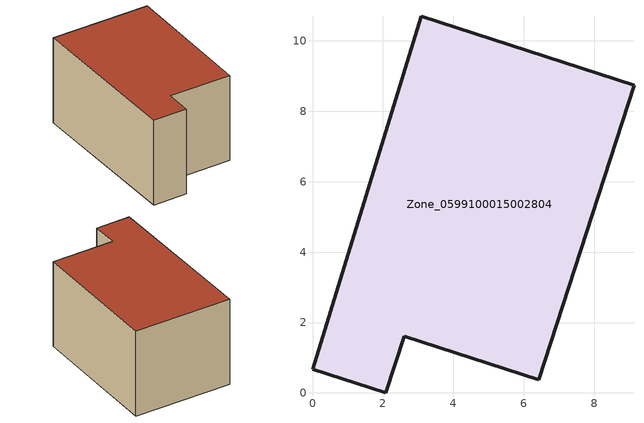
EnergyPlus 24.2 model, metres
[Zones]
Zone_0599100015002804
 floor ground (C_G): 3.09,10.71 9.13,8.74 6.43,0.37 2.6,1.61 2.08,0 0,0.67 z0.87
 wall outside (C_F): 9.13,8.74 3.09,10.71 0,0.67 2.08,0 2.6,1.61 6.43,0.37 9.13,8.74 z0.87:6.61
 roof outside (C_R): 3.09,10.71 0,0.67 2.08,0 2.6,1.61 6.43,0.37 9.13,8.74 z6.61
[BUILDING]
Pand.0599100015002804: North Axis=0; Terrain=City; Loads Convergence Tolerance Value=0.04; Temperature Convergence Tolerance Value=0.4; Solar Distribution=FullExterior; Maximum Number of Warmup Days=25; Minimum Number of Warmup Days=1
[Site:Location]
Rotterdam.The.Hague.AP_ZH_NLD Design_Conditions: Latitude=51.96; Longitude=4.45; Time Zone=1; Elevation=-4.5
[SITE:GROUNDTEMPERATURE:BUILDINGSURFACE]
18, 18, 18, 18, 18, 18, 18, 18, 18, 18, 18, 18
[MATERIAL] Thermal Absorptance=0.9; Solar Absorptance=0.7; Visible Absorptance=0.7
Name | Roughness | Thickness | Conductivity | Density | Specific Heat
G.TI.1965-1974 | MediumSmooth | 0.15 | 0.882353 | 540 | 1210
F.TI.1965-1974 | Rough | 0.3 | 0.697674 | 1920 | 840
R.TI.1965-1974 | MediumRough | 0.2 | 0.232558 | 1500 | 1000
[CONSTRUCTION]
C_G: G.TI.1965-1974
C_F: F.TI.1965-1974
C_R: R.TI.1965-1974
[ZONE]
Zone_0599100015002804: Type=1; Multiplier=1; Ceiling Height=Autocalculate; Volume=Autocalculate; Floor Area=autocalculate; Part of Total Floor Area=Yes
[ZONEINFILTRATION:DESIGNFLOWRATE]
Infil_Zone_0599100015002804: Zone or ZoneList or Space or SpaceList=Zone_0599100015002804; Schedule=AlwaysOn; Design Flow Rate Calculation Method=Flow/Area; Flow Rate per Floor Area=0.003; Constant Term Coefficient=1; Temperature Term Coefficient=0; Velocity Term Coefficient=0; Velocity Squared Term Coefficient=0
[HVACTEMPLATE:ZONE:IDEALLOADSAIRSYSTEM]
Zone_0599100015002804: Maximum Heating Supply Air Temperature=50; Minimum Cooling Supply Air Temperature=13; Maximum Heating Supply Air Humidity Ratio=0.0156; Minimum Cooling Supply Air Humidity Ratio=0.0077; Heating Limit=NoLimit; Cooling Limit=NoLimit; Dehumidification Control Type=ConstantSensibleHeatRatio; Cooling Sensible Heat Ratio=0.7; Dehumidification Setpoint=60; Humidification Control Type=None; Humidification Setpoint=30; Outdoor Air Method=None; Outdoor Air Flow Rate per Person=0.00944; Outdoor Air Flow Rate per Zone Floor Area=0; Outdoor Air Flow Rate per Zone=0; Demand Controlled Ventilation Type=None; Outdoor Air Economizer Type=NoEconomizer; Heat Recovery Type=None; Sensible Heat Recovery Effectiveness=0.7; Latent Heat Recovery Effectiveness=0.65
[ZONECONTROL:THERMOSTAT]
ThermostatControl_Zone_0599100015002804: Zone or ZoneList=Zone_0599100015002804; Control Type Schedule=DualSetpointControlType; Control 1=Thermostat_Zone_0599100015002804; Temperature Difference Between Cutout And Setpoint=0
[THERMOSTATSETPOINT:DUALSETPOINT]
Thermostat_Zone_0599100015002804: Heating Setpoint Temperature Schedule=HeatingSetpoint_Zone_0599100015002804; Cooling Setpoint Temperature Schedule=CoolingSetpoint_Zone_0599100015002804
[SCHEDULE:COMPACT]
HeatingSetpoint_Zone_0599100015002804: Through: 12/31, For: AllDays, Until: 24:00, 21
CoolingSetpoint_Zone_0599100015002804: Through: 12/31, For: AllDays, Until: 24:00, 24
DualSetpointControlType: Through: 12/31, For: AllDays, Until: 24:00, 4
AlwaysOn: Through: 12/31, For: AllDays, Until: 24:00, 1
